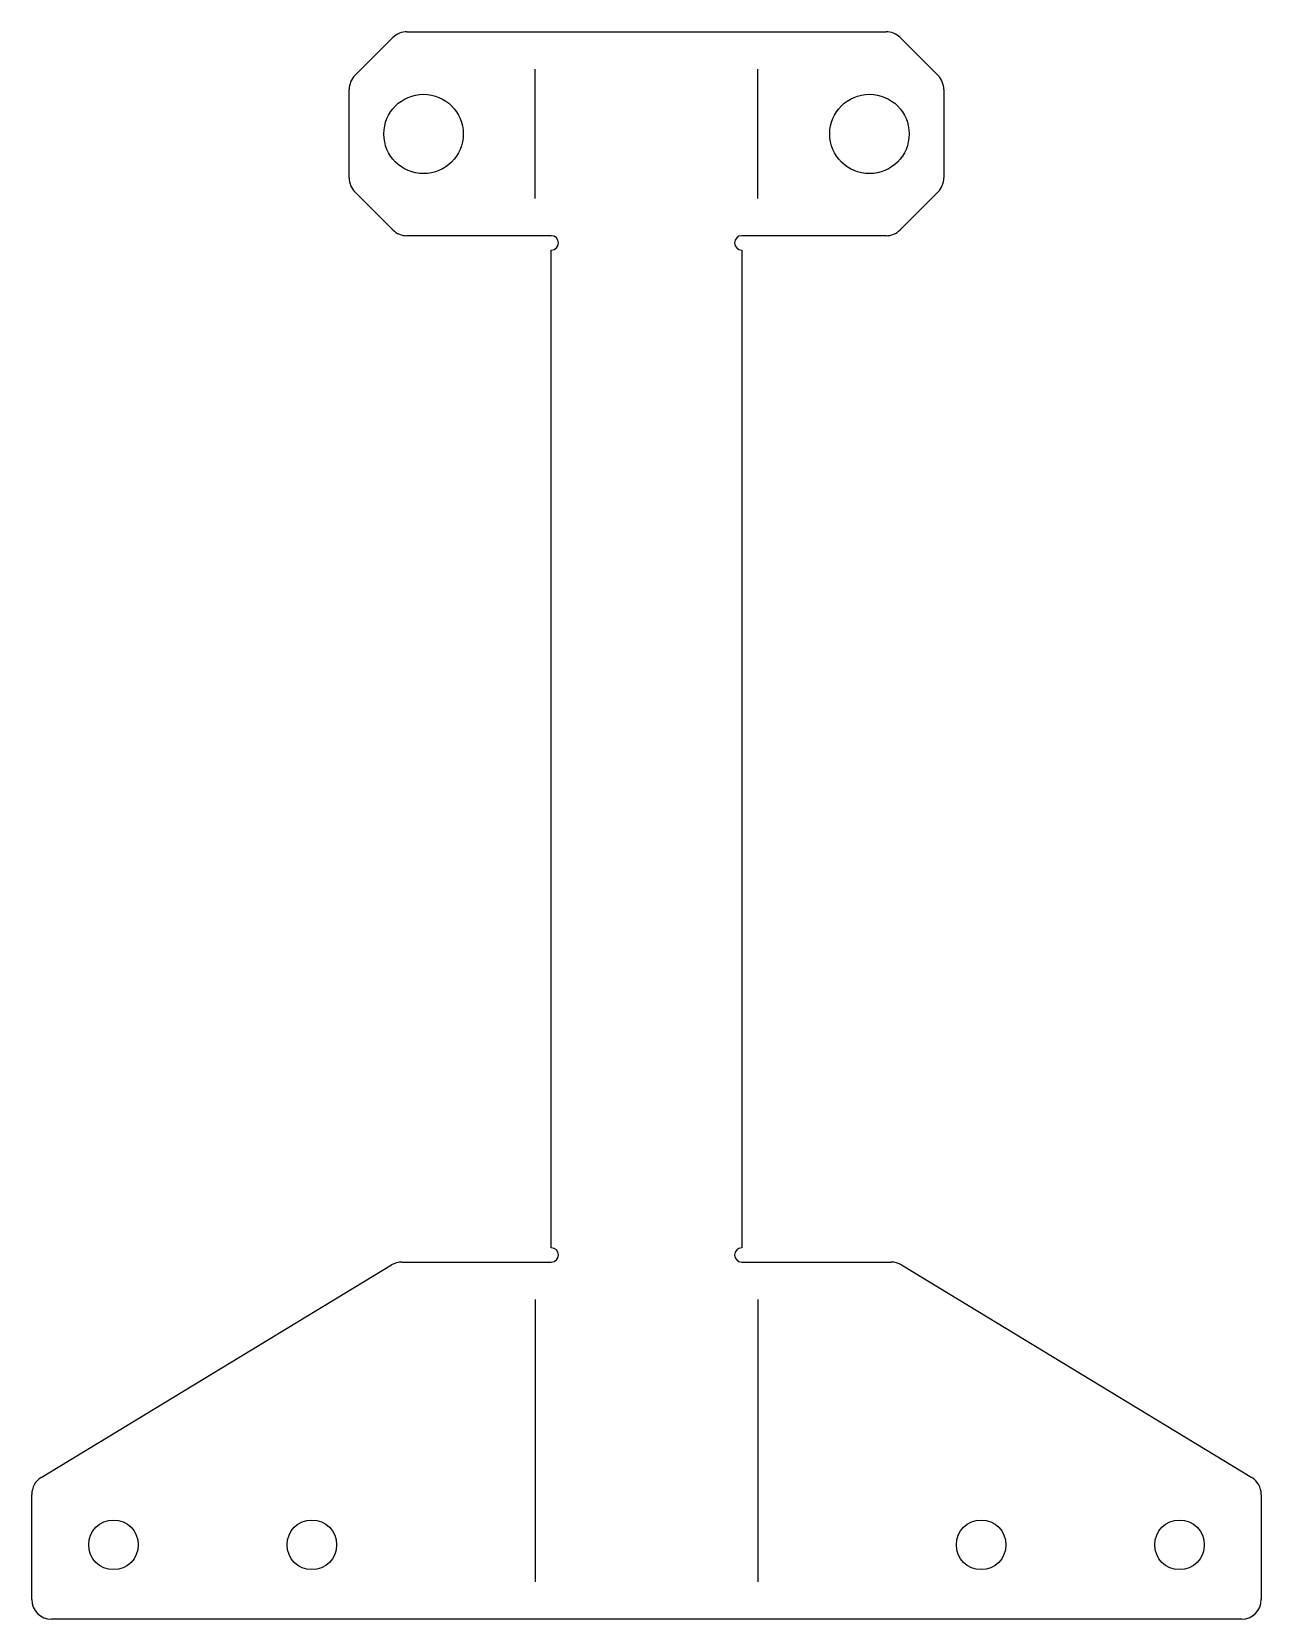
# Model space of a CAD drawing. Header units: inches. Extents: x -0.1 to 6.1, y 0 to 8.
import ezdxf

# ---------------------------------------------------------------- set-up
doc = ezdxf.new("R2010")
doc.units = ezdxf.units.IN
doc.layers.get('0').update_dxf_attribs({"linetype": 'CONTINUOUS'})

msp = doc.modelspace()

# ---------------------------------------------------------------- linework, layer by layer
for p, q in [((1.7207, 7.9707), (1.5293, 7.7793)), ((1.7914, 8), (4.2063, 8)), ((4.4684, 7.7793), (4.277, 7.9707)), ((2.4374, 7.16), (2.4374, 7.812)), ((3.5603, 7.16), (3.5603, 7.812)), ((1.5, 7.2634), (1.5, 7.7086)), ((4.4977, 7.7086), (4.4977, 7.2634)), ((1.5293, 7.1927), (1.7207, 7.0013)), ((4.277, 7.0013), (4.4684, 7.1927)), ((2.5189, 6.972), (1.7914, 6.972)), ((4.2063, 6.972), (3.4789, 6.972)), ((2.5189, 1.872), (2.5189, 6.9)), ((3.4789, 6.9), (3.4789, 1.872)), ((-0.0519, 0.7144), (1.7134, 1.7855)), ((1.7653, 1.8), (2.5189, 1.8)), ((3.4789, 1.8), (4.2325, 1.8)), ((4.2843, 1.7855), (6.0496, 0.7144)), ((2.4374, 1.612), (2.4374, 0.188)), ((3.5603, 1.612), (3.5603, 0.188)), ((-0.1, 0.1), (-0.1, 0.6289)), ((6.0977, 0.6289), (6.0977, 0.1)), ((5.9977, 0), (0, 0))]:
    msp.add_line(p, q)
for centre, radius in [((1.875, 7.485), 0.2), ((4.1227, 7.485), 0.2), ((0.312, 0.375), 0.125), ((1.312, 0.375), 0.125), ((4.6857, 0.375), 0.125), ((5.6857, 0.375), 0.125)]:
    msp.add_circle(centre, radius)
for centre, radius, start, end in [((1.7914, 7.9), 0.1, 90, 135), ((4.2063, 7.9), 0.1, 45, 90), ((1.6, 7.7086), 0.1, 135, 180), ((4.3977, 7.7086), 0.1, 0, 45), ((1.6, 7.2634), 0.1, 180, 225), ((4.3977, 7.2634), 0.1, -45, 0), ((1.7914, 7.072), 0.1, 225, 270), ((2.5189, 6.936), 0.036, -90, 90), ((3.4789, 6.936), 0.036, 90, 270), ((4.2063, 7.072), 0.1, 270, 315), ((2.5189, 1.836), 0.036, -90, 90), ((3.4789, 1.836), 0.036, 90, 270), ((1.7653, 1.7), 0.1, 90, 121.24795), ((4.2325, 1.7), 0.1, 58.75205, 90), ((0, 0.6289), 0.1, 121.24795, 180), ((5.9977, 0.6289), 0.1, 0, 58.75205), ((0, 0.1), 0.1, 180, 270), ((5.9977, 0.1), 0.1, -90, 0)]:
    msp.add_arc(centre, radius, start, end)

doc.saveas('drawing.dxf')
